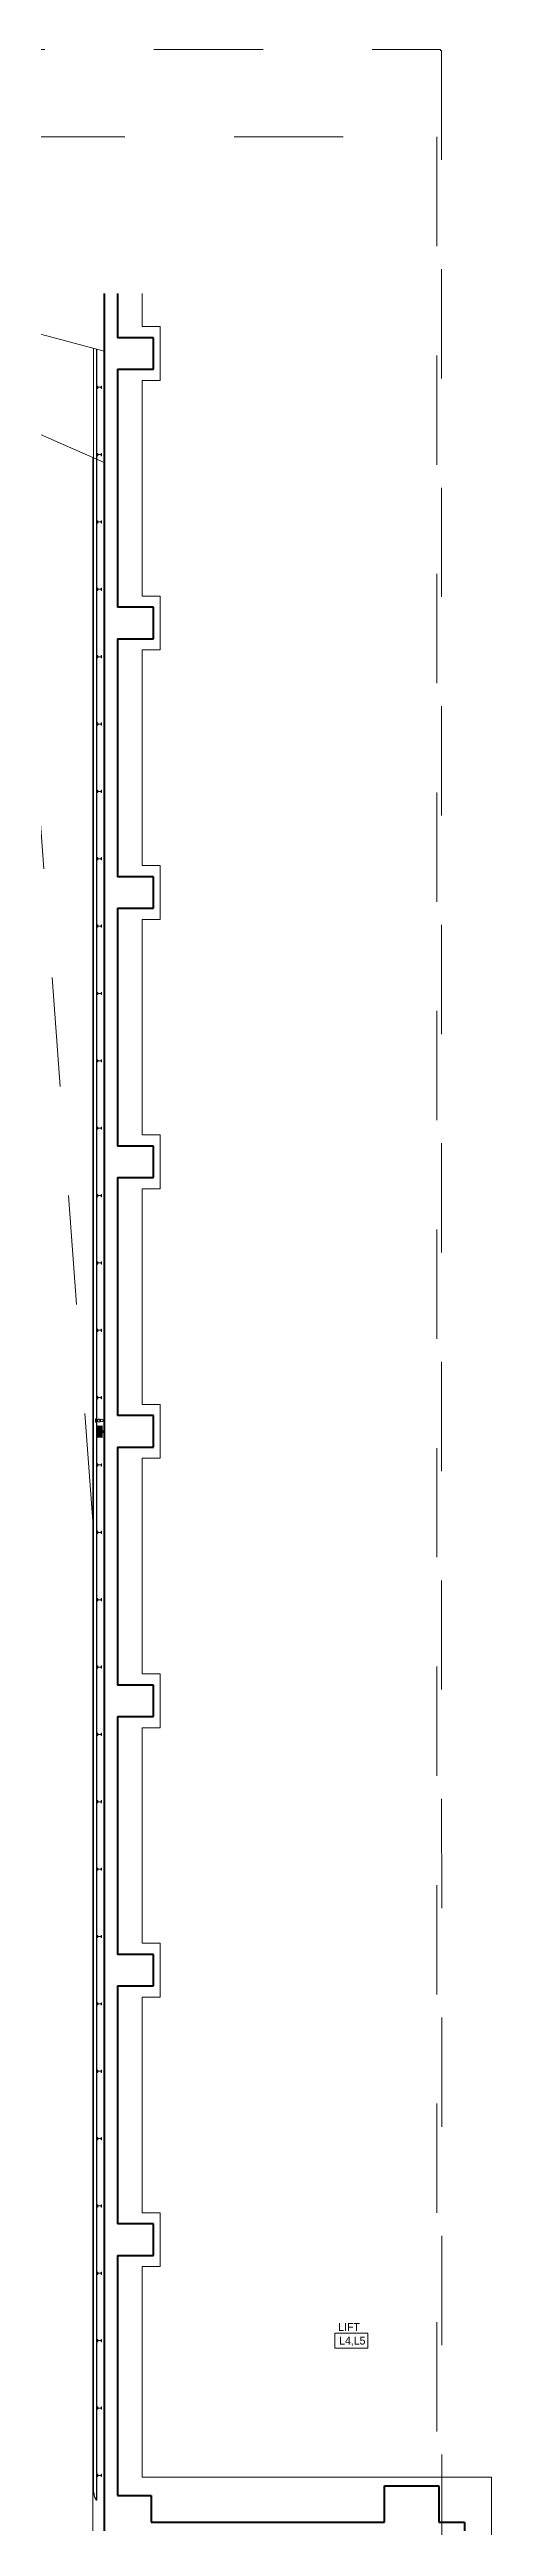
# Model space of a CAD drawing. Header units: metres. Extents: x 1807 to 3745, y 842 to 1968.
# Drawn here: x 3386.1 to 3405.8, y 1655.2 to 1765.5 of the extents above; entities that cross this region are included whole.
import ezdxf
from ezdxf.enums import TextEntityAlignment as Align

# ---------------------------------------------------------------- set-up
doc = ezdxf.new("R2010")
doc.units = ezdxf.units.M
doc.header["$MEASUREMENT"] = 0
doc.linetypes.add('DGN1', pattern=[7.299439, 0, -7.299439])
doc.linetypes.add('DGN2', pattern=[9.732586, 4.866293, -4.866293])
doc.layers.get('0').update_dxf_attribs({"lineweight": 0})
for name, color, linetype, lineweight in [('Level 1', 7, 'Continuous', 0), ('Level 31', 7, 'Continuous', 0), ('Level 33', 7, 'Continuous', 0)]:
    doc.layers.add(name, color=color, linetype=linetype, lineweight=lineweight)
doc.styles.add('Style-CHAR_FAST_FONT', font='CHAR_FAST_FONT.shx', dxfattribs={"height": 0.2})

# ---------------------------------------------------------------- blocks, each defined once
blk = doc.blocks.new('RFNUM3_4')
at = {"layer": 'Level 33', "color": 7, "linetype": 'Continuous', "lineweight": 13, "extrusion": (0, 0, -1)}
blk.add_lwpolyline([(0.00284, -0.00221), (-0.00701, -0.00221), (-0.00701, 0.00221), (0.00284, 0.00221)], close=True, dxfattribs=at)
at = {"layer": 'Level 33', "color": 7, "linetype": 'Continuous', "lineweight": 13, "style": 'Style-CHAR_FAST_FONT'}
blk.add_text('L4,L5', height=0.002333, dxfattribs=at).set_placement((-0.00153, 0.00001), align=Align.MIDDLE_LEFT)

msp = doc.modelspace()

# ---------------------------------------------------------------- linework, layer by layer
at = {"layer": 'Level 1', "color": 7, "linetype": 'DGN2', "lineweight": 0}
for p, q in [((3371.26, 1765.54), (3403.49, 1765.54)), ((3403.49, 1765.54), (3403.49, 1765.49)), ((3403.49, 1765.49), (3403.54, 1765.49)), ((3403.54, 1765.49), (3403.56, 1585.54)), ((3384, 1753.32), (3388, 1700))]:
    msp.add_line(p, q, dxfattribs=at)
at = {"layer": 'Level 1', "color": 7, "linetype": 'DGN2', "lineweight": 13}
for p, q in [((3365.1, 1761.65), (3403.34, 1761.65)), ((3403.34, 1761.65), (3403.34, 1583.65))]:
    msp.add_line(p, q, dxfattribs=at)
at = {"layer": 'Level 1', "color": 7, "linetype": 'Continuous', "lineweight": 0}
for p, q in [((3378.9, 1754.68), (3388.5, 1752.11)), ((3388.03, 1656.75), (3388.03, 1752.23)), ((3384.69, 1748.83), (3388.5, 1747.15)), ((3388, 1747.37), (3388, 1655.03)), ((3388.14, 1704.55), (3388.12, 1704.55)), ((3388.12, 1704.55), (3388.12, 1704.41)), ((3388.12, 1704.41), (3388.14, 1704.41)), ((3388.14, 1704.41), (3388.14, 1704.55)), ((3388.17, 1704.49), (3388.14, 1704.49)), ((3388.14, 1704.49), (3388.14, 1704.47)), ((3388.14, 1704.47), (3388.17, 1704.47)), ((3388.17, 1704.49), (3388.17, 1704.49)), ((3388.17, 1704.47), (3388.17, 1704.49)), ((3388.17, 1704.47), (3388.17, 1704.47)), ((3388.19, 1704.49), (3388.21, 1704.49)), ((3388.19, 1704.47), (3388.21, 1704.47)), ((3388.19, 1704.46), (3388.21, 1704.46)), ((3388.21, 1704.5), (3388.2, 1704.5)), ((3388.22, 1704.53), (3388.21, 1704.53)), ((3388.21, 1704.53), (3388.21, 1704.43)), ((3388.21, 1704.46), (3388.21, 1704.5)), ((3388.21, 1704.43), (3388.22, 1704.43)), ((3388.22, 1704.43), (3388.22, 1704.53)), ((3388.32, 1704.53), (3388.33, 1704.53)), ((3388.32, 1704.5), (3388.33, 1704.5)), ((3388.32, 1704.46), (3388.33, 1704.46)), ((3388.33, 1704.43), (3388.32, 1704.43)), ((3388.33, 1704.52), (3388.35, 1704.52)), ((3388.35, 1704.44), (3388.33, 1704.44)), ((3388.33, 1704.43), (3388.33, 1704.43)), ((3388.21, 1703.74), (3388.21, 1704.23)), ((3388.23, 1703.74), (3388.23, 1704.23)), ((3388.25, 1703.74), (3388.25, 1704.23)), ((3388.27, 1703.74), (3388.27, 1704.23)), ((3388.29, 1703.74), (3388.29, 1704.23)), ((3388.3, 1703.74), (3388.3, 1704.23)), ((3388.32, 1703.74), (3388.32, 1704.23)), ((3388.32, 1703.74), (3388.32, 1704.23)), ((3388.34, 1703.74), (3388.34, 1704.23)), ((3388.36, 1703.74), (3388.36, 1704.23)), ((3388.38, 1703.74), (3388.38, 1704.23)), ((3388.4, 1703.74), (3388.4, 1704.23)), ((3388.18, 1656.4), (3388.15, 1656.4))]:
    msp.add_line(p, q, dxfattribs=at)
at = {"layer": 'Level 1', "color": 7, "linetype": 'Continuous', "lineweight": 40}
for p, q in [((3388.5, 1754.68), (3388.5, 1655.03)), ((3389.1, 1754.68), (3389.1, 1752.7)), ((3390.7, 1752.7), (3389.1, 1752.7)), ((3390.7, 1751.3), (3390.7, 1752.7)), ((3389.1, 1751.3), (3390.7, 1751.3)), ((3389.1, 1751.3), (3389.1, 1740.7)), ((3390.7, 1740.7), (3389.1, 1740.7)), ((3390.7, 1739.3), (3390.7, 1740.7)), ((3389.1, 1739.3), (3390.7, 1739.3)), ((3389.1, 1739.3), (3389.1, 1728.7)), ((3390.7, 1728.7), (3389.1, 1728.7)), ((3390.7, 1727.3), (3390.7, 1728.7)), ((3389.1, 1727.3), (3390.7, 1727.3)), ((3389.1, 1727.3), (3389.1, 1716.7)), ((3390.7, 1716.7), (3389.1, 1716.7)), ((3390.7, 1715.3), (3390.7, 1716.7)), ((3389.1, 1715.3), (3390.7, 1715.3)), ((3389.1, 1715.3), (3389.1, 1704.7)), ((3390.7, 1704.7), (3389.1, 1704.7)), ((3390.7, 1703.3), (3390.7, 1704.7)), ((3389.1, 1703.3), (3390.7, 1703.3)), ((3389.1, 1703.3), (3389.1, 1692.7)), ((3390.7, 1692.7), (3389.1, 1692.7)), ((3390.7, 1691.3), (3390.7, 1692.7)), ((3389.1, 1691.3), (3389.1, 1680.7)), ((3389.1, 1691.3), (3390.7, 1691.3)), ((3390.7, 1680.7), (3389.1, 1680.7)), ((3390.7, 1679.3), (3390.7, 1680.7)), ((3389.1, 1679.3), (3389.1, 1668.7)), ((3389.1, 1679.3), (3390.7, 1679.3)), ((3390.7, 1668.7), (3389.1, 1668.7)), ((3390.7, 1667.3), (3390.7, 1668.7)), ((3389.1, 1667.3), (3390.7, 1667.3)), ((3389.1, 1667.3), (3389.1, 1656.6)), ((3401, 1655.42), (3401, 1657.03)), ((3401, 1657.03), (3403.42, 1657.03)), ((3403.42, 1657.03), (3403.42, 1655.42)), ((3389.1, 1656.6), (3390.6, 1656.6)), ((3390.6, 1656.6), (3390.6, 1655.42)), ((3390.6, 1655.42), (3401, 1655.42)), ((3403.42, 1655.42), (3404.57, 1655.42)), ((3404.57, 1655.42), (3404.57, 1655.03))]:
    msp.add_line(p, q, dxfattribs=at)
at = {"layer": 'Level 1', "color": 7, "linetype": 'Continuous', "lineweight": 13}
for p, q in [((3390.2, 1753.2), (3390.2, 1754.68)), ((3391, 1753.2), (3390.2, 1753.2)), ((3391, 1750.8), (3391, 1753.2)), ((3390.2, 1741.2), (3390.2, 1750.8)), ((3390.2, 1750.8), (3391, 1750.8)), ((3388.21, 1750.45), (3388.21, 1750.55)), ((3388.21, 1750.55), (3388.22, 1750.55)), ((3388.22, 1750.45), (3388.21, 1750.45)), ((3388.22, 1750.55), (3388.22, 1750.51)), ((3388.22, 1750.49), (3388.22, 1750.45)), ((3388.37, 1750.5), (3388.23, 1750.5)), ((3388.23, 1750.5), (3388.37, 1750.5)), ((3388.38, 1750.51), (3388.38, 1750.55)), ((3388.38, 1750.55), (3388.39, 1750.55)), ((3388.38, 1750.45), (3388.38, 1750.49)), ((3388.39, 1750.45), (3388.38, 1750.45)), ((3388.39, 1750.55), (3388.39, 1750.45)), ((3388.21, 1747.45), (3388.21, 1747.55)), ((3388.21, 1747.55), (3388.22, 1747.55)), ((3388.22, 1747.45), (3388.21, 1747.45)), ((3388.22, 1747.55), (3388.22, 1747.51)), ((3388.22, 1747.49), (3388.22, 1747.45)), ((3388.37, 1747.5), (3388.23, 1747.5)), ((3388.23, 1747.5), (3388.37, 1747.5)), ((3388.38, 1747.51), (3388.38, 1747.55)), ((3388.38, 1747.55), (3388.39, 1747.55)), ((3388.38, 1747.45), (3388.38, 1747.49)), ((3388.39, 1747.45), (3388.38, 1747.45)), ((3388.39, 1747.55), (3388.39, 1747.45)), ((3388.21, 1744.45), (3388.21, 1744.55)), ((3388.21, 1744.55), (3388.22, 1744.55)), ((3388.22, 1744.45), (3388.21, 1744.45)), ((3388.22, 1744.55), (3388.22, 1744.51)), ((3388.22, 1744.49), (3388.22, 1744.45)), ((3388.37, 1744.5), (3388.23, 1744.5)), ((3388.23, 1744.5), (3388.37, 1744.5)), ((3388.38, 1744.51), (3388.38, 1744.55)), ((3388.38, 1744.55), (3388.39, 1744.55)), ((3388.38, 1744.45), (3388.38, 1744.49)), ((3388.39, 1744.45), (3388.38, 1744.45)), ((3388.39, 1744.55), (3388.39, 1744.45)), ((3388.21, 1741.45), (3388.21, 1741.55)), ((3388.21, 1741.55), (3388.22, 1741.55)), ((3388.22, 1741.45), (3388.21, 1741.45)), ((3388.22, 1741.55), (3388.22, 1741.51)), ((3388.22, 1741.49), (3388.22, 1741.45)), ((3388.37, 1741.5), (3388.23, 1741.5)), ((3388.23, 1741.5), (3388.37, 1741.5)), ((3388.38, 1741.51), (3388.38, 1741.55)), ((3388.38, 1741.55), (3388.39, 1741.55)), ((3388.38, 1741.45), (3388.38, 1741.49)), ((3388.39, 1741.45), (3388.38, 1741.45)), ((3388.39, 1741.55), (3388.39, 1741.45)), ((3391, 1741.2), (3390.2, 1741.2)), ((3391, 1738.8), (3391, 1741.2)), ((3390.2, 1729.2), (3390.2, 1738.8)), ((3390.2, 1738.8), (3391, 1738.8)), ((3388.21, 1738.45), (3388.21, 1738.55)), ((3388.21, 1738.55), (3388.22, 1738.55)), ((3388.22, 1738.45), (3388.21, 1738.45)), ((3388.22, 1738.55), (3388.22, 1738.51)), ((3388.22, 1738.49), (3388.22, 1738.45)), ((3388.37, 1738.5), (3388.23, 1738.5)), ((3388.23, 1738.5), (3388.37, 1738.5)), ((3388.38, 1738.51), (3388.38, 1738.55)), ((3388.38, 1738.55), (3388.39, 1738.55)), ((3388.38, 1738.45), (3388.38, 1738.49)), ((3388.39, 1738.45), (3388.38, 1738.45)), ((3388.39, 1738.55), (3388.39, 1738.45)), ((3388.21, 1735.45), (3388.21, 1735.55)), ((3388.21, 1735.55), (3388.22, 1735.55)), ((3388.22, 1735.45), (3388.21, 1735.45)), ((3388.22, 1735.55), (3388.22, 1735.51)), ((3388.22, 1735.49), (3388.22, 1735.45)), ((3388.37, 1735.5), (3388.23, 1735.5)), ((3388.23, 1735.5), (3388.37, 1735.5)), ((3388.38, 1735.51), (3388.38, 1735.55)), ((3388.38, 1735.55), (3388.39, 1735.55)), ((3388.38, 1735.45), (3388.38, 1735.49)), ((3388.39, 1735.45), (3388.38, 1735.45)), ((3388.39, 1735.55), (3388.39, 1735.45)), ((3388.21, 1732.45), (3388.21, 1732.55)), ((3388.21, 1732.55), (3388.22, 1732.55)), ((3388.22, 1732.45), (3388.21, 1732.45)), ((3388.22, 1732.55), (3388.22, 1732.51)), ((3388.22, 1732.49), (3388.22, 1732.45)), ((3388.37, 1732.5), (3388.23, 1732.5)), ((3388.23, 1732.5), (3388.37, 1732.5)), ((3388.38, 1732.51), (3388.38, 1732.55)), ((3388.38, 1732.55), (3388.39, 1732.55)), ((3388.38, 1732.45), (3388.38, 1732.49)), ((3388.39, 1732.45), (3388.38, 1732.45)), ((3388.39, 1732.55), (3388.39, 1732.45)), ((3388.21, 1729.45), (3388.21, 1729.55)), ((3388.21, 1729.55), (3388.22, 1729.55)), ((3388.22, 1729.45), (3388.21, 1729.45)), ((3388.22, 1729.55), (3388.22, 1729.51)), ((3388.22, 1729.49), (3388.22, 1729.45)), ((3388.37, 1729.5), (3388.23, 1729.5)), ((3388.23, 1729.5), (3388.37, 1729.5)), ((3388.38, 1729.51), (3388.38, 1729.55)), ((3388.38, 1729.55), (3388.39, 1729.55)), ((3388.38, 1729.45), (3388.38, 1729.49)), ((3388.39, 1729.45), (3388.38, 1729.45)), ((3388.39, 1729.55), (3388.39, 1729.45)), ((3391, 1729.2), (3390.2, 1729.2)), ((3391, 1726.8), (3391, 1729.2)), ((3388.21, 1726.45), (3388.21, 1726.55)), ((3388.21, 1726.55), (3388.22, 1726.55)), ((3388.22, 1726.45), (3388.21, 1726.45)), ((3388.22, 1726.55), (3388.22, 1726.51)), ((3388.22, 1726.49), (3388.22, 1726.45)), ((3388.37, 1726.5), (3388.23, 1726.5)), ((3388.23, 1726.5), (3388.37, 1726.5)), ((3388.38, 1726.51), (3388.38, 1726.55)), ((3388.38, 1726.55), (3388.39, 1726.55)), ((3388.38, 1726.45), (3388.38, 1726.49)), ((3388.39, 1726.45), (3388.38, 1726.45)), ((3388.39, 1726.55), (3388.39, 1726.45)), ((3390.2, 1717.2), (3390.2, 1726.8)), ((3390.2, 1726.8), (3391, 1726.8)), ((3388.21, 1723.45), (3388.21, 1723.55)), ((3388.21, 1723.55), (3388.22, 1723.55)), ((3388.22, 1723.45), (3388.21, 1723.45)), ((3388.22, 1723.55), (3388.22, 1723.51)), ((3388.22, 1723.49), (3388.22, 1723.45)), ((3388.37, 1723.5), (3388.23, 1723.5)), ((3388.23, 1723.5), (3388.37, 1723.5)), ((3388.38, 1723.51), (3388.38, 1723.55)), ((3388.38, 1723.55), (3388.39, 1723.55)), ((3388.38, 1723.45), (3388.38, 1723.49)), ((3388.39, 1723.45), (3388.38, 1723.45)), ((3388.39, 1723.55), (3388.39, 1723.45)), ((3388.21, 1720.45), (3388.21, 1720.55)), ((3388.21, 1720.55), (3388.22, 1720.55)), ((3388.22, 1720.45), (3388.21, 1720.45)), ((3388.22, 1720.55), (3388.22, 1720.51)), ((3388.22, 1720.49), (3388.22, 1720.45)), ((3388.37, 1720.5), (3388.23, 1720.5)), ((3388.23, 1720.5), (3388.37, 1720.5)), ((3388.38, 1720.51), (3388.38, 1720.55)), ((3388.38, 1720.55), (3388.39, 1720.55)), ((3388.38, 1720.45), (3388.38, 1720.49)), ((3388.39, 1720.45), (3388.38, 1720.45)), ((3388.39, 1720.55), (3388.39, 1720.45)), ((3388.21, 1717.45), (3388.21, 1717.55)), ((3388.21, 1717.55), (3388.22, 1717.55)), ((3388.22, 1717.45), (3388.21, 1717.45)), ((3388.22, 1717.55), (3388.22, 1717.51)), ((3388.22, 1717.49), (3388.22, 1717.45)), ((3388.37, 1717.5), (3388.23, 1717.5)), ((3388.23, 1717.5), (3388.37, 1717.5)), ((3388.38, 1717.51), (3388.38, 1717.55)), ((3388.38, 1717.55), (3388.39, 1717.55)), ((3388.38, 1717.45), (3388.38, 1717.49)), ((3388.39, 1717.45), (3388.38, 1717.45)), ((3388.39, 1717.55), (3388.39, 1717.45)), ((3391, 1717.2), (3390.2, 1717.2)), ((3391, 1714.8), (3391, 1717.2)), ((3388.21, 1714.45), (3388.21, 1714.55)), ((3388.21, 1714.55), (3388.22, 1714.55)), ((3388.22, 1714.45), (3388.21, 1714.45)), ((3388.22, 1714.55), (3388.22, 1714.51)), ((3388.22, 1714.49), (3388.22, 1714.45)), ((3388.37, 1714.5), (3388.23, 1714.5)), ((3388.23, 1714.5), (3388.37, 1714.5)), ((3388.38, 1714.51), (3388.38, 1714.55)), ((3388.38, 1714.55), (3388.39, 1714.55)), ((3388.38, 1714.45), (3388.38, 1714.49)), ((3388.39, 1714.45), (3388.38, 1714.45)), ((3388.39, 1714.55), (3388.39, 1714.45)), ((3390.2, 1705.2), (3390.2, 1714.8)), ((3390.2, 1714.8), (3391, 1714.8)), ((3388.21, 1711.45), (3388.21, 1711.55)), ((3388.21, 1711.55), (3388.22, 1711.55)), ((3388.22, 1711.45), (3388.21, 1711.45)), ((3388.22, 1711.55), (3388.22, 1711.51)), ((3388.22, 1711.49), (3388.22, 1711.45)), ((3388.37, 1711.5), (3388.23, 1711.5)), ((3388.23, 1711.5), (3388.37, 1711.5)), ((3388.38, 1711.51), (3388.38, 1711.55)), ((3388.38, 1711.55), (3388.39, 1711.55)), ((3388.38, 1711.45), (3388.38, 1711.49)), ((3388.39, 1711.45), (3388.38, 1711.45)), ((3388.39, 1711.55), (3388.39, 1711.45)), ((3388.21, 1708.45), (3388.21, 1708.55)), ((3388.21, 1708.55), (3388.22, 1708.55)), ((3388.22, 1708.45), (3388.21, 1708.45)), ((3388.22, 1708.55), (3388.22, 1708.51)), ((3388.22, 1708.49), (3388.22, 1708.45)), ((3388.37, 1708.5), (3388.23, 1708.5)), ((3388.23, 1708.5), (3388.37, 1708.5)), ((3388.38, 1708.51), (3388.38, 1708.55)), ((3388.38, 1708.55), (3388.39, 1708.55)), ((3388.38, 1708.45), (3388.38, 1708.49)), ((3388.39, 1708.45), (3388.38, 1708.45)), ((3388.39, 1708.55), (3388.39, 1708.45)), ((3388.21, 1705.45), (3388.21, 1705.55)), ((3388.21, 1705.55), (3388.22, 1705.55)), ((3388.22, 1705.55), (3388.22, 1705.51)), ((3388.22, 1705.49), (3388.22, 1705.45)), ((3388.37, 1705.5), (3388.23, 1705.5)), ((3388.23, 1705.5), (3388.37, 1705.5)), ((3388.38, 1705.51), (3388.38, 1705.55)), ((3388.38, 1705.55), (3388.39, 1705.55)), ((3388.38, 1705.45), (3388.38, 1705.49)), ((3388.39, 1705.55), (3388.39, 1705.45)), ((3388.22, 1705.45), (3388.21, 1705.45)), ((3388.39, 1705.45), (3388.38, 1705.45)), ((3391, 1705.2), (3390.2, 1705.2)), ((3391, 1702.8), (3391, 1705.2)), ((3388.19, 1703.72), (3388.19, 1704.25)), ((3388.19, 1704.25), (3388.21, 1704.25)), ((3388.21, 1703.72), (3388.19, 1703.72)), ((3388.21, 1704.25), (3388.21, 1703.72)), ((3388.4, 1703.72), (3388.4, 1704.25)), ((3388.4, 1704.25), (3388.41, 1704.25)), ((3388.41, 1703.72), (3388.4, 1703.72)), ((3388.41, 1704.25), (3388.41, 1703.72)), ((3388.21, 1702.45), (3388.21, 1702.55)), ((3388.21, 1702.55), (3388.22, 1702.55)), ((3388.22, 1702.45), (3388.21, 1702.45)), ((3388.22, 1702.55), (3388.22, 1702.51)), ((3388.22, 1702.49), (3388.22, 1702.45)), ((3388.37, 1702.5), (3388.23, 1702.5)), ((3388.23, 1702.5), (3388.37, 1702.5)), ((3388.38, 1702.51), (3388.38, 1702.55)), ((3388.38, 1702.55), (3388.39, 1702.55)), ((3388.38, 1702.45), (3388.38, 1702.49)), ((3388.39, 1702.45), (3388.38, 1702.45)), ((3388.39, 1702.55), (3388.39, 1702.45)), ((3390.2, 1693.2), (3390.2, 1702.8)), ((3390.2, 1702.8), (3391, 1702.8)), ((3388.21, 1699.45), (3388.21, 1699.55)), ((3388.21, 1699.55), (3388.22, 1699.55)), ((3388.22, 1699.45), (3388.21, 1699.45)), ((3388.22, 1699.55), (3388.22, 1699.51)), ((3388.22, 1699.49), (3388.22, 1699.45)), ((3388.37, 1699.5), (3388.23, 1699.5)), ((3388.23, 1699.5), (3388.37, 1699.5)), ((3388.38, 1699.51), (3388.38, 1699.55)), ((3388.38, 1699.55), (3388.39, 1699.55)), ((3388.38, 1699.45), (3388.38, 1699.49)), ((3388.39, 1699.45), (3388.38, 1699.45)), ((3388.39, 1699.55), (3388.39, 1699.45)), ((3388.21, 1696.45), (3388.21, 1696.55)), ((3388.21, 1696.55), (3388.22, 1696.55)), ((3388.22, 1696.45), (3388.21, 1696.45)), ((3388.22, 1696.55), (3388.22, 1696.51)), ((3388.22, 1696.49), (3388.22, 1696.45)), ((3388.37, 1696.5), (3388.23, 1696.5)), ((3388.23, 1696.5), (3388.37, 1696.5)), ((3388.38, 1696.51), (3388.38, 1696.55)), ((3388.38, 1696.55), (3388.39, 1696.55)), ((3388.38, 1696.45), (3388.38, 1696.49)), ((3388.39, 1696.45), (3388.38, 1696.45)), ((3388.39, 1696.55), (3388.39, 1696.45)), ((3388.21, 1693.45), (3388.21, 1693.55)), ((3388.21, 1693.55), (3388.22, 1693.55)), ((3388.22, 1693.45), (3388.21, 1693.45)), ((3388.22, 1693.55), (3388.22, 1693.51)), ((3388.22, 1693.49), (3388.22, 1693.45)), ((3388.37, 1693.5), (3388.23, 1693.5)), ((3388.23, 1693.5), (3388.37, 1693.5)), ((3388.38, 1693.51), (3388.38, 1693.55)), ((3388.38, 1693.55), (3388.39, 1693.55)), ((3388.38, 1693.45), (3388.38, 1693.49)), ((3388.39, 1693.45), (3388.38, 1693.45)), ((3388.39, 1693.55), (3388.39, 1693.45)), ((3391, 1693.2), (3390.2, 1693.2)), ((3391, 1690.8), (3391, 1693.2)), ((3388.21, 1690.45), (3388.21, 1690.55)), ((3388.21, 1690.55), (3388.22, 1690.55)), ((3388.22, 1690.45), (3388.21, 1690.45)), ((3388.22, 1690.55), (3388.22, 1690.51)), ((3388.22, 1690.49), (3388.22, 1690.45)), ((3388.37, 1690.5), (3388.23, 1690.5)), ((3388.23, 1690.5), (3388.37, 1690.5)), ((3388.38, 1690.51), (3388.38, 1690.55)), ((3388.38, 1690.55), (3388.39, 1690.55)), ((3388.38, 1690.45), (3388.38, 1690.49)), ((3388.39, 1690.45), (3388.38, 1690.45)), ((3388.39, 1690.55), (3388.39, 1690.45)), ((3390.2, 1681.2), (3390.2, 1690.8)), ((3390.2, 1690.8), (3391, 1690.8)), ((3388.21, 1687.45), (3388.21, 1687.55)), ((3388.21, 1687.55), (3388.22, 1687.55)), ((3388.22, 1687.45), (3388.21, 1687.45)), ((3388.22, 1687.55), (3388.22, 1687.51)), ((3388.22, 1687.49), (3388.22, 1687.45)), ((3388.37, 1687.5), (3388.23, 1687.5)), ((3388.23, 1687.5), (3388.37, 1687.5)), ((3388.38, 1687.51), (3388.38, 1687.55)), ((3388.38, 1687.55), (3388.39, 1687.55)), ((3388.38, 1687.45), (3388.38, 1687.49)), ((3388.39, 1687.45), (3388.38, 1687.45)), ((3388.39, 1687.55), (3388.39, 1687.45)), ((3388.21, 1684.45), (3388.21, 1684.55)), ((3388.21, 1684.55), (3388.22, 1684.55)), ((3388.22, 1684.55), (3388.22, 1684.51)), ((3388.38, 1684.51), (3388.38, 1684.55)), ((3388.38, 1684.55), (3388.39, 1684.55)), ((3388.39, 1684.55), (3388.39, 1684.45)), ((3388.22, 1684.45), (3388.21, 1684.45)), ((3388.22, 1684.49), (3388.22, 1684.45)), ((3388.37, 1684.5), (3388.23, 1684.5)), ((3388.23, 1684.5), (3388.37, 1684.5)), ((3388.38, 1684.45), (3388.38, 1684.49)), ((3388.39, 1684.45), (3388.38, 1684.45)), ((3388.21, 1681.45), (3388.21, 1681.55)), ((3388.21, 1681.55), (3388.22, 1681.55)), ((3388.22, 1681.45), (3388.21, 1681.45)), ((3388.22, 1681.55), (3388.22, 1681.51)), ((3388.22, 1681.49), (3388.22, 1681.45)), ((3388.37, 1681.5), (3388.23, 1681.5)), ((3388.23, 1681.5), (3388.37, 1681.5)), ((3388.38, 1681.51), (3388.38, 1681.55)), ((3388.38, 1681.55), (3388.39, 1681.55)), ((3388.38, 1681.45), (3388.38, 1681.49)), ((3388.39, 1681.45), (3388.38, 1681.45)), ((3388.39, 1681.55), (3388.39, 1681.45)), ((3391, 1681.2), (3390.2, 1681.2)), ((3391, 1678.8), (3391, 1681.2)), ((3388.21, 1678.45), (3388.21, 1678.55)), ((3388.21, 1678.55), (3388.22, 1678.55)), ((3388.22, 1678.45), (3388.21, 1678.45)), ((3388.22, 1678.55), (3388.22, 1678.51)), ((3388.22, 1678.49), (3388.22, 1678.45)), ((3388.37, 1678.5), (3388.23, 1678.5)), ((3388.23, 1678.5), (3388.37, 1678.5)), ((3388.38, 1678.51), (3388.38, 1678.55)), ((3388.38, 1678.55), (3388.39, 1678.55)), ((3388.38, 1678.45), (3388.38, 1678.49)), ((3388.39, 1678.45), (3388.38, 1678.45)), ((3388.39, 1678.55), (3388.39, 1678.45)), ((3390.2, 1669.2), (3390.2, 1678.8)), ((3390.2, 1678.8), (3391, 1678.8)), ((3388.21, 1675.45), (3388.21, 1675.55)), ((3388.21, 1675.55), (3388.22, 1675.55)), ((3388.22, 1675.45), (3388.21, 1675.45)), ((3388.22, 1675.55), (3388.22, 1675.51)), ((3388.22, 1675.49), (3388.22, 1675.45)), ((3388.37, 1675.5), (3388.23, 1675.5)), ((3388.23, 1675.5), (3388.37, 1675.5)), ((3388.38, 1675.51), (3388.38, 1675.55)), ((3388.38, 1675.55), (3388.39, 1675.55)), ((3388.38, 1675.45), (3388.38, 1675.49)), ((3388.39, 1675.45), (3388.38, 1675.45)), ((3388.39, 1675.55), (3388.39, 1675.45)), ((3388.21, 1672.45), (3388.21, 1672.55)), ((3388.21, 1672.55), (3388.22, 1672.55)), ((3388.22, 1672.45), (3388.21, 1672.45)), ((3388.22, 1672.55), (3388.22, 1672.51)), ((3388.22, 1672.49), (3388.22, 1672.45)), ((3388.37, 1672.5), (3388.23, 1672.5)), ((3388.23, 1672.5), (3388.37, 1672.5)), ((3388.38, 1672.51), (3388.38, 1672.55)), ((3388.38, 1672.55), (3388.39, 1672.55)), ((3388.38, 1672.45), (3388.38, 1672.49)), ((3388.39, 1672.45), (3388.38, 1672.45)), ((3388.39, 1672.55), (3388.39, 1672.45)), ((3388.21, 1669.45), (3388.21, 1669.55)), ((3388.21, 1669.55), (3388.22, 1669.55)), ((3388.22, 1669.45), (3388.21, 1669.45)), ((3388.22, 1669.55), (3388.22, 1669.51)), ((3388.22, 1669.49), (3388.22, 1669.45)), ((3388.37, 1669.5), (3388.23, 1669.5)), ((3388.23, 1669.5), (3388.37, 1669.5)), ((3388.38, 1669.51), (3388.38, 1669.55)), ((3388.38, 1669.55), (3388.39, 1669.55)), ((3388.38, 1669.45), (3388.38, 1669.49)), ((3388.39, 1669.45), (3388.38, 1669.45)), ((3388.39, 1669.55), (3388.39, 1669.45)), ((3391, 1669.2), (3390.2, 1669.2)), ((3391, 1666.8), (3391, 1669.2)), ((3388.21, 1666.45), (3388.21, 1666.55)), ((3388.21, 1666.55), (3388.22, 1666.55)), ((3388.22, 1666.45), (3388.21, 1666.45)), ((3388.22, 1666.55), (3388.22, 1666.51)), ((3388.22, 1666.49), (3388.22, 1666.45)), ((3388.37, 1666.5), (3388.23, 1666.5)), ((3388.23, 1666.5), (3388.37, 1666.5)), ((3388.38, 1666.51), (3388.38, 1666.55)), ((3388.38, 1666.55), (3388.39, 1666.55)), ((3388.38, 1666.45), (3388.38, 1666.49)), ((3388.39, 1666.45), (3388.38, 1666.45)), ((3388.39, 1666.55), (3388.39, 1666.45)), ((3390.2, 1657.42), (3390.2, 1666.8)), ((3390.2, 1666.8), (3391, 1666.8)), ((3388.21, 1663.45), (3388.21, 1663.55)), ((3388.21, 1663.55), (3388.22, 1663.55)), ((3388.22, 1663.55), (3388.22, 1663.51)), ((3388.38, 1663.51), (3388.38, 1663.55)), ((3388.38, 1663.55), (3388.39, 1663.55)), ((3388.39, 1663.55), (3388.39, 1663.45)), ((3388.22, 1663.45), (3388.21, 1663.45)), ((3388.22, 1663.49), (3388.22, 1663.45)), ((3388.37, 1663.5), (3388.23, 1663.5)), ((3388.23, 1663.5), (3388.37, 1663.5)), ((3388.38, 1663.45), (3388.38, 1663.49)), ((3388.39, 1663.45), (3388.38, 1663.45)), ((3388.21, 1660.45), (3388.21, 1660.55)), ((3388.21, 1660.55), (3388.22, 1660.55)), ((3388.22, 1660.45), (3388.21, 1660.45)), ((3388.22, 1660.55), (3388.22, 1660.51)), ((3388.22, 1660.49), (3388.22, 1660.45)), ((3388.37, 1660.5), (3388.23, 1660.5)), ((3388.23, 1660.5), (3388.37, 1660.5)), ((3388.38, 1660.51), (3388.38, 1660.55)), ((3388.38, 1660.55), (3388.39, 1660.55)), ((3388.38, 1660.45), (3388.38, 1660.49)), ((3388.39, 1660.45), (3388.38, 1660.45)), ((3388.39, 1660.55), (3388.39, 1660.45)), ((3388.21, 1657.45), (3388.21, 1657.55)), ((3388.21, 1657.55), (3388.22, 1657.55)), ((3388.22, 1657.45), (3388.21, 1657.45)), ((3388.22, 1657.55), (3388.22, 1657.51)), ((3388.22, 1657.49), (3388.22, 1657.45)), ((3388.37, 1657.5), (3388.23, 1657.5)), ((3388.23, 1657.5), (3388.37, 1657.5)), ((3388.38, 1657.51), (3388.38, 1657.55)), ((3388.38, 1657.55), (3388.39, 1657.55)), ((3388.38, 1657.45), (3388.38, 1657.49)), ((3388.39, 1657.45), (3388.38, 1657.45)), ((3388.39, 1657.55), (3388.39, 1657.45)), ((3405.77, 1657.42), (3390.2, 1657.42)), ((3405.77, 1657.42), (3405.77, 1589.67))]:
    msp.add_line(p, q, dxfattribs=at)
at = {"layer": 'Level 1', "color": 7, "linetype": 'Continuous', "lineweight": 30}
for p, q in [((3388.18, 1656.4), (3388.18, 1752.19)), ((3388.42, 1703.93), (3388.42, 1704.04)), ((3388.42, 1704.04), (3388.45, 1704.04)), ((3388.45, 1703.93), (3388.42, 1703.93)), ((3388.45, 1704.04), (3388.45, 1703.93))]:
    msp.add_line(p, q, dxfattribs=at)
at = {"layer": 'Level 1', "color": 7, "linetype": 'DGN1', "lineweight": 0}
for p, q in [((3388.42, 1704.03), (3388.21, 1704.03)), ((3388.42, 1703.94), (3388.21, 1703.94))]:
    msp.add_line(p, q, dxfattribs=at)
at = {"layer": 'Level 1', "color": 7, "linetype": 'Continuous', "lineweight": 13}
msp.add_circle((3388.4, 1704.48), 0.06, dxfattribs=at)
for centre, start, end in [((3388.23, 1750.51), 180, 270), ((3388.23, 1750.49), 90, 180), ((3388.37, 1750.51), 270, 0), ((3388.37, 1750.49), 0, 90), ((3388.23, 1747.51), 180, 270), ((3388.23, 1747.49), 90, 180), ((3388.37, 1747.51), 270, 0), ((3388.37, 1747.49), 0, 90), ((3388.23, 1744.51), 180, 270), ((3388.23, 1744.49), 90, 180), ((3388.37, 1744.51), 270, 0), ((3388.37, 1744.49), 0, 90), ((3388.23, 1741.51), 180, 270), ((3388.23, 1741.49), 90, 180), ((3388.37, 1741.51), 270, 0), ((3388.37, 1741.49), 0, 90), ((3388.23, 1738.51), 180, 270), ((3388.23, 1738.49), 90, 180), ((3388.37, 1738.51), 270, 0), ((3388.37, 1738.49), 0, 90), ((3388.23, 1735.51), 180, 270), ((3388.23, 1735.49), 90, 180), ((3388.37, 1735.51), 270, 0), ((3388.37, 1735.49), 0, 90), ((3388.23, 1732.51), 180, 270), ((3388.23, 1732.49), 90, 180), ((3388.37, 1732.51), 270, 0), ((3388.37, 1732.49), 0, 90), ((3388.23, 1729.51), 180, 270), ((3388.23, 1729.49), 90, 180), ((3388.37, 1729.51), 270, 0), ((3388.37, 1729.49), 0, 90), ((3388.23, 1726.51), 180, 270), ((3388.23, 1726.49), 90, 180), ((3388.37, 1726.51), 270, 0), ((3388.37, 1726.49), 0, 90), ((3388.23, 1723.51), 180, 270), ((3388.23, 1723.49), 90, 180), ((3388.37, 1723.51), 270, 0), ((3388.37, 1723.49), 0, 90), ((3388.23, 1720.51), 180, 270), ((3388.23, 1720.49), 90, 180), ((3388.37, 1720.51), 270, 0), ((3388.37, 1720.49), 0, 90), ((3388.23, 1717.51), 180, 270), ((3388.23, 1717.49), 90, 180), ((3388.37, 1717.51), 270, 0), ((3388.37, 1717.49), 0, 90), ((3388.23, 1714.51), 180, 270), ((3388.23, 1714.49), 90, 180), ((3388.37, 1714.51), 270, 0), ((3388.37, 1714.49), 0, 90), ((3388.23, 1711.51), 180, 270), ((3388.23, 1711.49), 90, 180), ((3388.37, 1711.51), 270, 0), ((3388.37, 1711.49), 0, 90), ((3388.23, 1708.51), 180, 270), ((3388.23, 1708.49), 90, 180), ((3388.37, 1708.51), 270, 0), ((3388.37, 1708.49), 0, 90), ((3388.23, 1705.51), 180, 270), ((3388.23, 1705.49), 90, 180), ((3388.37, 1705.51), 270, 0), ((3388.37, 1705.49), 0, 90), ((3388.23, 1702.51), 180, 270), ((3388.23, 1702.49), 90, 180), ((3388.37, 1702.51), 270, 0), ((3388.37, 1702.49), 0, 90), ((3388.23, 1699.51), 180, 270), ((3388.23, 1699.49), 90, 180), ((3388.37, 1699.51), 270, 0), ((3388.37, 1699.49), 0, 90), ((3388.23, 1696.51), 180, 270), ((3388.23, 1696.49), 90, 180), ((3388.37, 1696.51), 270, 0), ((3388.37, 1696.49), 0, 90), ((3388.23, 1693.51), 180, 270), ((3388.23, 1693.49), 90, 180), ((3388.37, 1693.51), 270, 0), ((3388.37, 1693.49), 0, 90), ((3388.23, 1690.51), 180, 270), ((3388.23, 1690.49), 90, 180), ((3388.37, 1690.51), 270, 0), ((3388.37, 1690.49), 0, 90), ((3388.23, 1687.51), 180, 270), ((3388.23, 1687.49), 90, 180), ((3388.37, 1687.51), 270, 0), ((3388.37, 1687.49), 0, 90), ((3388.23, 1684.51), 180, 270), ((3388.23, 1684.49), 90, 180), ((3388.37, 1684.51), 270, 0), ((3388.37, 1684.49), 0, 90), ((3388.23, 1681.51), 180, 270), ((3388.23, 1681.49), 90, 180), ((3388.37, 1681.51), 270, 0), ((3388.37, 1681.49), 0, 90), ((3388.23, 1678.51), 180, 270), ((3388.23, 1678.49), 90, 180), ((3388.37, 1678.51), 270, 0), ((3388.37, 1678.49), 0, 90), ((3388.23, 1675.51), 180, 270), ((3388.23, 1675.49), 90, 180), ((3388.37, 1675.51), 270, 0), ((3388.37, 1675.49), 0, 90), ((3388.23, 1672.51), 180, 270), ((3388.23, 1672.49), 90, 180), ((3388.37, 1672.51), 270, 0), ((3388.37, 1672.49), 0, 90), ((3388.23, 1669.51), 180, 270), ((3388.23, 1669.49), 90, 180), ((3388.37, 1669.51), 270, 0), ((3388.37, 1669.49), 0, 90), ((3388.23, 1666.51), 180, 270), ((3388.23, 1666.49), 90, 180), ((3388.37, 1666.51), 270, 0), ((3388.37, 1666.49), 0, 90), ((3388.23, 1663.51), 180, 270), ((3388.23, 1663.49), 90, 180), ((3388.37, 1663.51), 270, 0), ((3388.37, 1663.49), 0, 90), ((3388.23, 1660.51), 180, 270), ((3388.23, 1660.49), 90, 180), ((3388.37, 1660.51), 270, 0), ((3388.37, 1660.49), 0, 90), ((3388.23, 1657.51), 180, 270), ((3388.23, 1657.49), 90, 180), ((3388.37, 1657.51), 270, 0), ((3388.37, 1657.49), 0, 90)]:
    msp.add_arc(centre, 0.0076, start, end, dxfattribs=at)
at = {"layer": 'Level 1', "color": 7, "linetype": 'Continuous', "lineweight": 0}
for centre, radius, start, end in [((3388.17, 1704.51), 0.0205, 269.2613, 320.134), ((3388.17, 1704.45), 0.0205, 39.866, 90.7387), ((3388.2, 1704.5), 0.00618, 76.1244, 256.1244), ((3388.2, 1704.48), 0.0127, 124.4192, 235.5808), ((3388.2, 1704.46), 0.00618, 103.8756, 256.1244), ((3388.22, 1704.61), 0.0799, 267.2159, 307.4014), ((3388.22, 1704.35), 0.0799, 52.5986, 92.7841), ((3388.29, 1704.51), 0.0339, 23.2427, 118.8427), ((3388.29, 1704.45), 0.0339, 241.1573, 336.7573), ((3388.35, 1704.51), 0.04, 158.767, 201.233), ((3388.38, 1704.48), 0.0701, 164.7036, 195.2964), ((3388.35, 1704.45), 0.04, 158.767, 201.233), ((3388.29, 1704.51), 0.04, 338.767, 21.233), ((3388.26, 1704.48), 0.0701, 344.7036, 15.2964), ((3388.29, 1704.45), 0.04, 338.767, 21.233)]:
    msp.add_arc(centre, radius, start, end, dxfattribs=at)
at = {"layer": 'Level 1', "color": 7, "linetype": 'Continuous', "lineweight": 30}
msp.add_arc((3388.62, 1656.76), 0.585, 180.5036, 217.3457, dxfattribs=at)
at = {"layer": 'Level 1', "color": 7, "linetype": 'Continuous', "lineweight": 0, "extrusion": (0, 0, -1)}
for centre, major_axis, ratio in [((3388.22, 1704.22), (0, -0.017), 0.578813), ((3388.24, 1704.22), (0, -0.017), 0.578813), ((3388.26, 1704.22), (0, -0.017), 0.578813), ((3388.28, 1704.22), (0, -0.017), 0.578813), ((3388.29, 1704.22), (0, -0.017), 0.578813), ((3388.31, 1704.22), (0, -0.017), 0.578813), ((3388.33, 1703.75), (0, 0.017), 0.578812), ((3388.35, 1703.75), (0, 0.017), 0.578812), ((3388.37, 1703.75), (0, 0.017), 0.578812), ((3388.39, 1703.75), (0, 0.017), 0.578812)]:
    msp.add_ellipse(centre, major_axis=major_axis, ratio=ratio, start_param=1.981756, end_param=4.478097, dxfattribs=at)
at = {"layer": 'Level 1', "color": 7, "linetype": 'Continuous', "lineweight": 0}
for centre, major_axis, ratio in [((3388.22, 1703.75), (0, -0.017), 0.578812), ((3388.24, 1703.75), (0, -0.017), 0.578812), ((3388.26, 1703.75), (0, -0.017), 0.578812), ((3388.28, 1703.75), (0, -0.017), 0.578812), ((3388.29, 1703.75), (0, -0.017), 0.578812), ((3388.31, 1703.75), (0, -0.017), 0.578812), ((3388.33, 1704.22), (0, 0.017), 0.578813), ((3388.35, 1704.22), (0, 0.017), 0.578813), ((3388.37, 1704.22), (0, 0.017), 0.578813), ((3388.39, 1704.22), (0, 0.017), 0.578813)]:
    msp.add_ellipse(centre, major_axis=major_axis, ratio=ratio, start_param=5.123349, end_param=7.619689, dxfattribs=at)

# ---------------------------------------------------------------- block references
at = {"color": 7, "linetype": 'Continuous', "lineweight": 13, "xscale": 150, "yscale": 150, "zscale": 150}
msp.add_blockref('RFNUM3_4', (3399.21, 1663.5), dxfattribs=at)

# ---------------------------------------------------------------- texts
at = {"layer": 'Level 31', "color": 7, "linetype": 'Continuous', "lineweight": 30, "style": 'Style-CHAR_FAST_FONT'}
msp.add_text('LIFT', height=0.35, dxfattribs=at).set_placement((3398.94, 1664.11), align=Align.MIDDLE_LEFT)

doc.saveas('drawing.dxf')
